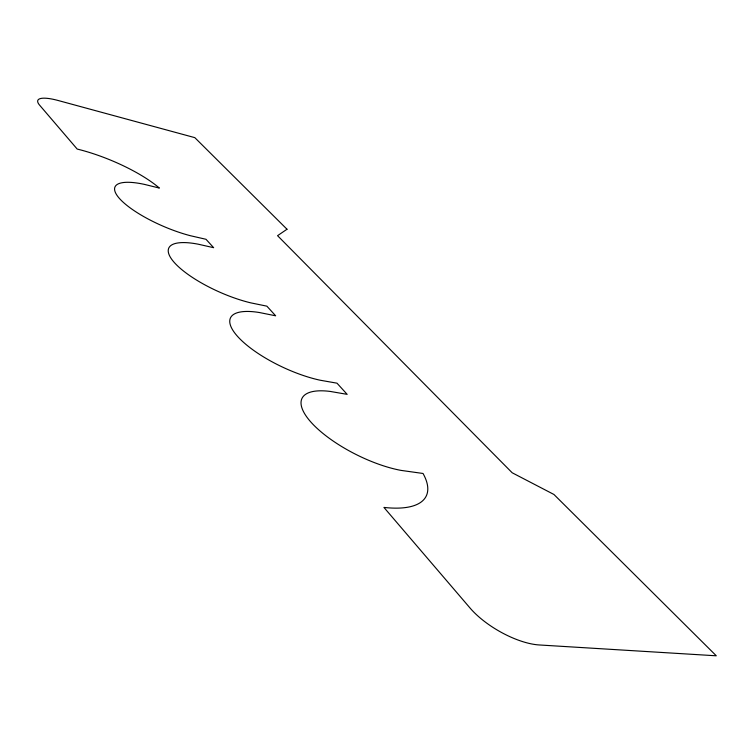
<?xml version="1.0" encoding="UTF-8"?>
<svg xmlns="http://www.w3.org/2000/svg" width="754" height="754" viewBox="0 0 754 754"><rect width="100%" height="100%" fill="white"/><g stroke="black" fill="none" stroke-linecap="round" stroke-linejoin="round"><path stroke-width="1.13" d="M287.01 229.244L277.557 235.682L512.173 472.767L553.936 494.473L716.3 655.801L539.28 644.962A54.392 21.791 30.1 0 1 470.119 608.11L383.918 507.404A106.917 39.858 26.2 0 0 423.032 473.474L401.1 470.402A74.175 26.23 26.5 0 1 311.1 422.306A74.175 26.23 26.5 0 1 330.252 391.439L347.16 394.351L337 383.183L320.177 380.223A68.529 22.535 25 0 1 237.595 336.435A68.529 22.535 25 0 1 259.433 312.533L275.653 315.803L266.878 306.162L250.752 302.854A63.901 19.51 24 0 1 174.466 262.694A63.901 19.51 24 0 1 198.095 244.173L213.646 247.689L206.002 239.291L190.479 235.738A60.009 17.012 23.3 0 1 119.613 198.66A60.009 17.012 23.3 0 1 144.4 184.381L159.377 188.066A72.921 20.424 22.5 0 0 77.191 149.066L39.604 105.155A33.741 8.473 22.3 0 1 58.105 100.489L194.815 137.643L287.01 229.244"/></g></svg>
